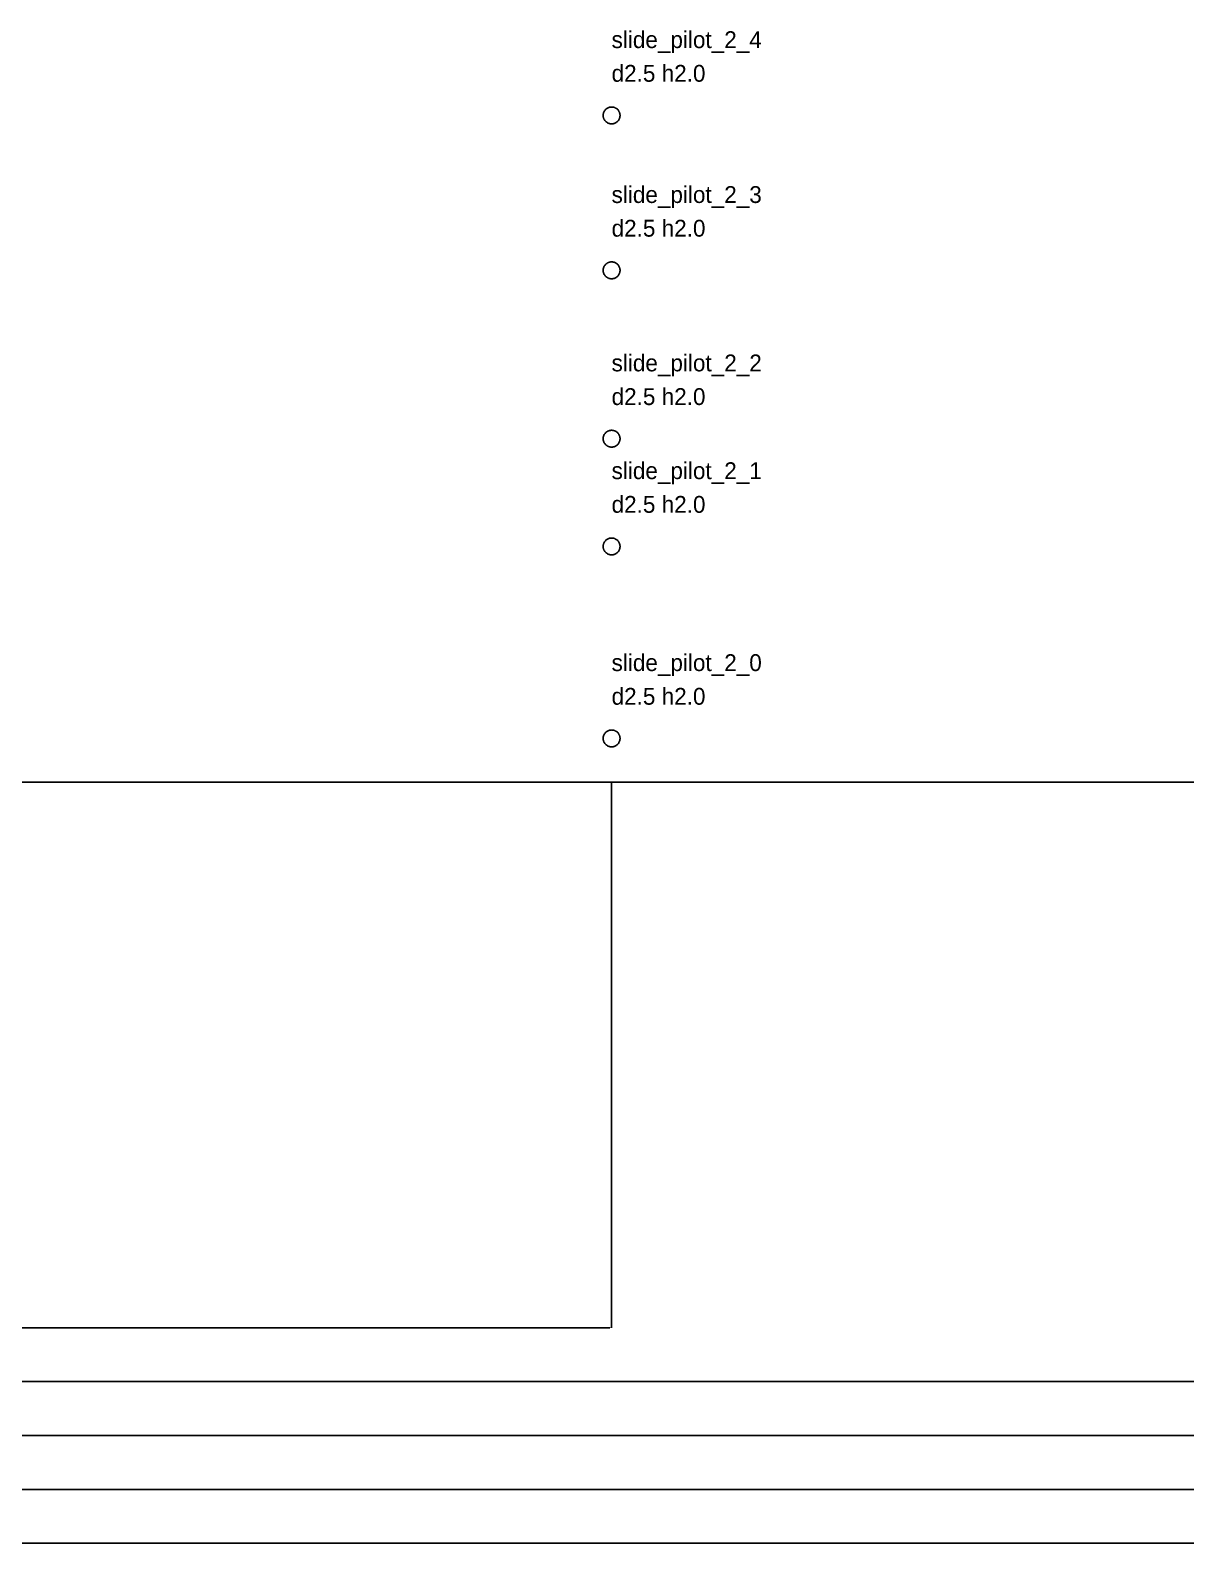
# Model space of a CAD drawing. Header units: millimetres. Extents: x -90 to 2551, y -195 to 364.
# Drawn here: x 1693.2 to 1864.7, y -113.7 to 111.6 of the extents above; entities that cross this region are included whole.
import ezdxf

# ---------------------------------------------------------------- set-up
doc = ezdxf.new("R2010")
doc.units = ezdxf.units.MM
for name, color, linetype in [('ANNOTATION', 7, 'Continuous'), ('CUT', 1, 'Continuous'), ('DIMENSION', 8, 'Continuous')]:
    doc.layers.add(name, color=color, linetype=linetype)
doc.dimstyles.get("Standard").update_dxf_attribs({"dimtxt": 2.5, "dimasz": 2.5, "dimexe": 1.25, "dimexo": 0.625, "dimtad": 1, "dimtxsty": 'Standard', "dimcen": 2.5, "dimazin": 3, "dimtfac": 1, "dimtmove": 0, "dimatfit": 3})

# ---------------------------------------------------------------- blocks, each defined once
blk = doc.blocks.new('_CLOSEDFILLED')
at = {"color": 0, "linetype": 'ByBlock'}
blk.add_solid([(-1, 0.16), (0, 0), (-1, -0.16)], dxfattribs=at)
blk = doc.blocks.new('*D8')
for p, q in [((0, 0), (0, -81)), ((1779.5, 0), (1779.5, -81)), ((0.25, -81), (886.75, -81)), ((892.75, -81), (1779.25, -81))]:
    blk.add_line(p, q)
at = {"layer": 'Defpoints'}
for p in [(0, 0), (1779.5, 0), (0, -81)]:
    blk.add_point(p, dxfattribs=at)
at = {"layer": 'DIMENSION', "xscale": 0.25, "yscale": 0.25, "rotation": 180}
blk.add_blockref('_CLOSEDFILLED', (0, -81), dxfattribs=at)
at = {"layer": 'DIMENSION', "xscale": 0.25, "yscale": 0.25}
blk.add_blockref('_CLOSEDFILLED', (1779.5, -81), dxfattribs=at)
at = {"layer": 'DIMENSION', "insert": (889.75, -81), "char_height": 1, "attachment_point": 5}
blk.add_mtext('1779,5', dxfattribs=at)
blk = doc.blocks.new('*D9')
for p, q in [((0, 0), (0, -89)), ((1989.5, 0), (1989.5, -89)), ((0.25, -89), (991.75, -89)), ((997.75, -89), (1989.25, -89))]:
    blk.add_line(p, q)
at = {"layer": 'Defpoints'}
for p in [(0, 0), (1989.5, 0), (0, -89)]:
    blk.add_point(p, dxfattribs=at)
at = {"layer": 'DIMENSION', "xscale": 0.25, "yscale": 0.25, "rotation": 180}
blk.add_blockref('_CLOSEDFILLED', (0, -89), dxfattribs=at)
at = {"layer": 'DIMENSION', "xscale": 0.25, "yscale": 0.25}
blk.add_blockref('_CLOSEDFILLED', (1989.5, -89), dxfattribs=at)
at = {"layer": 'DIMENSION', "insert": (994.75, -89), "char_height": 1, "attachment_point": 5}
blk.add_mtext('1989,5', dxfattribs=at)
blk = doc.blocks.new('*D10')
for p, q in [((0, 0), (0, -97)), ((2199.5, 0), (2199.5, -97)), ((0.25, -97), (1096.75, -97)), ((1102.75, -97), (2199.25, -97))]:
    blk.add_line(p, q)
at = {"layer": 'Defpoints'}
for p in [(0, 0), (2199.5, 0), (0, -97)]:
    blk.add_point(p, dxfattribs=at)
at = {"layer": 'DIMENSION', "xscale": 0.25, "yscale": 0.25, "rotation": 180}
blk.add_blockref('_CLOSEDFILLED', (0, -97), dxfattribs=at)
at = {"layer": 'DIMENSION', "xscale": 0.25, "yscale": 0.25}
blk.add_blockref('_CLOSEDFILLED', (2199.5, -97), dxfattribs=at)
at = {"layer": 'DIMENSION', "insert": (1099.75, -97), "char_height": 1, "attachment_point": 5}
blk.add_mtext('2199,5', dxfattribs=at)
blk = doc.blocks.new('*D11')
for p, q in [((0, 0), (0, -105)), ((2291, 0), (2291, -105)), ((0.25, -105), (1143.5, -105)), ((1147.5, -105), (2290.75, -105))]:
    blk.add_line(p, q)
at = {"layer": 'Defpoints'}
for p in [(0, 0), (2291, 0), (0, -105)]:
    blk.add_point(p, dxfattribs=at)
at = {"layer": 'DIMENSION', "xscale": 0.25, "yscale": 0.25, "rotation": 180}
blk.add_blockref('_CLOSEDFILLED', (0, -105), dxfattribs=at)
at = {"layer": 'DIMENSION', "xscale": 0.25, "yscale": 0.25}
blk.add_blockref('_CLOSEDFILLED', (2291, -105), dxfattribs=at)
at = {"layer": 'DIMENSION', "insert": (1145.5, -105), "char_height": 1, "attachment_point": 5}
blk.add_mtext('2291', dxfattribs=at)
blk = doc.blocks.new('*D12')
for p, q in [((0, 0), (0, -113)), ((2300, 0), (2300, -113)), ((0.25, -113), (1148, -113)), ((1152, -113), (2299.75, -113))]:
    blk.add_line(p, q)
at = {"layer": 'Defpoints'}
for p in [(0, 0), (2300, 0), (0, -113)]:
    blk.add_point(p, dxfattribs=at)
at = {"layer": 'DIMENSION', "xscale": 0.25, "yscale": 0.25, "rotation": 180}
blk.add_blockref('_CLOSEDFILLED', (0, -113), dxfattribs=at)
at = {"layer": 'DIMENSION', "xscale": 0.25, "yscale": 0.25}
blk.add_blockref('_CLOSEDFILLED', (2300, -113), dxfattribs=at)
at = {"layer": 'DIMENSION', "insert": (1150, -113), "char_height": 1, "attachment_point": 5}
blk.add_mtext('2300', dxfattribs=at)

msp = doc.modelspace()

# ---------------------------------------------------------------- linework, layer by layer
at = {"layer": 'CUT'}
for p, q in [((1778.25, 99.0785), (1778.26, 99.1567)), ((1778.26, 99.1567), (1778.27, 99.2342)), ((1778.27, 99.2342), (1778.29, 99.3109)), ((1778.29, 99.3109), (1778.31, 99.3863)), ((1778.31, 99.3863), (1778.34, 99.4602)), ((1778.34, 99.4602), (1778.37, 99.5322)), ((1778.37, 99.5322), (1778.4, 99.6022)), ((1778.4, 99.6022), (1778.44, 99.6698)), ((1778.44, 99.6698), (1778.49, 99.7347)), ((1778.49, 99.7347), (1778.54, 99.7968)), ((1778.54, 99.7968), (1778.59, 99.8557)), ((1778.59, 99.8557), (1778.64, 99.9112)), ((1778.64, 99.9112), (1778.7, 99.9631)), ((1778.7, 99.9631), (1778.77, 100.011)), ((1778.77, 100.011), (1778.83, 100.055)), ((1778.83, 100.055), (1778.9, 100.095)), ((1778.9, 100.095), (1778.97, 100.131)), ((1778.97, 100.131), (1779.04, 100.162)), ((1779.04, 100.162), (1779.11, 100.189)), ((1779.11, 100.189), (1779.19, 100.211)), ((1779.19, 100.211), (1779.27, 100.228)), ((1779.27, 100.228), (1779.34, 100.24)), ((1779.34, 100.24), (1779.42, 100.248)), ((1779.42, 100.248), (1779.5, 100.25)), ((1779.5, 100.25), (1779.58, 100.248)), ((1779.58, 100.248), (1779.66, 100.24)), ((1779.66, 100.24), (1779.73, 100.228)), ((1779.73, 100.228), (1779.81, 100.211)), ((1779.81, 100.211), (1779.89, 100.189)), ((1779.89, 100.189), (1779.96, 100.162)), ((1779.96, 100.162), (1780.03, 100.131)), ((1780.03, 100.131), (1780.1, 100.095)), ((1780.1, 100.095), (1780.17, 100.055)), ((1780.17, 100.055), (1780.23, 100.011)), ((1780.23, 100.011), (1780.3, 99.9631)), ((1780.3, 99.9631), (1780.36, 99.9112)), ((1780.36, 99.9112), (1780.41, 99.8557)), ((1780.41, 99.8557), (1780.46, 99.7968)), ((1780.46, 99.7968), (1780.51, 99.7347)), ((1780.51, 99.7347), (1780.56, 99.6698)), ((1780.56, 99.6698), (1780.6, 99.6022)), ((1780.6, 99.6022), (1780.63, 99.5322)), ((1780.63, 99.5322), (1780.66, 99.4602)), ((1780.66, 99.4602), (1780.69, 99.3863)), ((1780.69, 99.3863), (1780.71, 99.3109)), ((1780.71, 99.3109), (1780.73, 99.2342)), ((1780.73, 99.2342), (1780.74, 99.1567)), ((1780.74, 99.1567), (1780.75, 99.0785)), ((1778.25, 99), (1778.25, 99.0785)), ((1778.25, 98.9215), (1778.25, 99)), ((1778.26, 98.8433), (1778.25, 98.9215)), ((1778.27, 98.7658), (1778.26, 98.8433)), ((1778.29, 98.6891), (1778.27, 98.7658)), ((1778.31, 98.6137), (1778.29, 98.6891)), ((1778.34, 98.5398), (1778.31, 98.6137)), ((1778.37, 98.4678), (1778.34, 98.5398)), ((1778.4, 98.3978), (1778.37, 98.4678)), ((1778.44, 98.3302), (1778.4, 98.3978)), ((1778.49, 98.2653), (1778.44, 98.3302)), ((1778.54, 98.2032), (1778.49, 98.2653)), ((1778.59, 98.1443), (1778.54, 98.2032)), ((1778.64, 98.0888), (1778.59, 98.1443)), ((1778.7, 98.0369), (1778.64, 98.0888)), ((1778.77, 97.9887), (1778.7, 98.0369)), ((1778.83, 97.9446), (1778.77, 97.9887)), ((1778.9, 97.9046), (1778.83, 97.9446)), ((1778.97, 97.869), (1778.9, 97.9046)), ((1779.04, 97.8378), (1778.97, 97.869)), ((1779.11, 97.8112), (1779.04, 97.8378)), ((1779.19, 97.7893), (1779.11, 97.8112)), ((1779.27, 97.7721), (1779.19, 97.7893)), ((1779.34, 97.7599), (1779.27, 97.7721)), ((1779.42, 97.7525), (1779.34, 97.7599)), ((1779.5, 97.75), (1779.42, 97.7525)), ((1779.58, 97.7525), (1779.5, 97.75)), ((1779.66, 97.7599), (1779.58, 97.7525)), ((1779.73, 97.7721), (1779.66, 97.7599)), ((1779.81, 97.7893), (1779.73, 97.7721)), ((1779.89, 97.8112), (1779.81, 97.7893)), ((1779.96, 97.8378), (1779.89, 97.8112)), ((1780.03, 97.869), (1779.96, 97.8378)), ((1780.1, 97.9046), (1780.03, 97.869)), ((1780.17, 97.9446), (1780.1, 97.9046)), ((1780.23, 97.9887), (1780.17, 97.9446)), ((1780.3, 98.0369), (1780.23, 97.9887)), ((1780.36, 98.0888), (1780.3, 98.0369)), ((1780.41, 98.1443), (1780.36, 98.0888)), ((1780.46, 98.2032), (1780.41, 98.1443)), ((1780.51, 98.2653), (1780.46, 98.2032)), ((1780.56, 98.3302), (1780.51, 98.2653)), ((1780.6, 98.3978), (1780.56, 98.3302)), ((1780.63, 98.4678), (1780.6, 98.3978)), ((1780.66, 98.5398), (1780.63, 98.4678)), ((1780.69, 98.6137), (1780.66, 98.5398)), ((1780.71, 98.6891), (1780.69, 98.6137)), ((1780.73, 98.7658), (1780.71, 98.6891)), ((1780.74, 98.8433), (1780.73, 98.7658)), ((1780.75, 98.9215), (1780.74, 98.8433)), ((1780.75, 99.0785), (1780.75, 99)), ((1780.75, 99), (1780.75, 98.9215)), ((1778.37, 76.5322), (1778.4, 76.6022)), ((1778.4, 76.6022), (1778.44, 76.6698)), ((1778.44, 76.6698), (1778.49, 76.7347)), ((1778.49, 76.7347), (1778.54, 76.7968)), ((1778.54, 76.7968), (1778.59, 76.8557)), ((1778.59, 76.8557), (1778.64, 76.9112)), ((1778.64, 76.9112), (1778.7, 76.9631)), ((1778.7, 76.9631), (1778.77, 77.0113)), ((1778.77, 77.0113), (1778.83, 77.0554)), ((1778.83, 77.0554), (1778.9, 77.0954)), ((1778.9, 77.0954), (1778.97, 77.131)), ((1778.97, 77.131), (1779.04, 77.1622)), ((1779.04, 77.1622), (1779.11, 77.1888)), ((1779.11, 77.1888), (1779.19, 77.2107)), ((1779.19, 77.2107), (1779.27, 77.2279)), ((1779.27, 77.2279), (1779.34, 77.2401)), ((1779.34, 77.2401), (1779.42, 77.2475)), ((1779.42, 77.2475), (1779.5, 77.25)), ((1779.5, 77.25), (1779.58, 77.2475)), ((1779.58, 77.2475), (1779.66, 77.2401)), ((1779.66, 77.2401), (1779.73, 77.2279)), ((1779.73, 77.2279), (1779.81, 77.2107)), ((1779.81, 77.2107), (1779.89, 77.1888)), ((1779.89, 77.1888), (1779.96, 77.1622)), ((1779.96, 77.1622), (1780.03, 77.131)), ((1780.03, 77.131), (1780.1, 77.0954)), ((1780.1, 77.0954), (1780.17, 77.0554)), ((1780.17, 77.0554), (1780.23, 77.0113)), ((1780.23, 77.0113), (1780.3, 76.9631)), ((1780.3, 76.9631), (1780.36, 76.9112)), ((1780.36, 76.9112), (1780.41, 76.8557)), ((1780.41, 76.8557), (1780.46, 76.7968)), ((1780.46, 76.7968), (1780.51, 76.7347)), ((1780.51, 76.7347), (1780.56, 76.6698)), ((1780.56, 76.6698), (1780.6, 76.6022)), ((1780.6, 76.6022), (1780.63, 76.5322)), ((1778.25, 76.0785), (1778.26, 76.1567)), ((1778.25, 76), (1778.25, 76.0785)), ((1778.25, 75.9215), (1778.25, 76)), ((1778.26, 75.8433), (1778.25, 75.9215)), ((1778.26, 76.1567), (1778.27, 76.2342)), ((1778.27, 75.7658), (1778.26, 75.8433)), ((1778.27, 76.2342), (1778.29, 76.3109)), ((1778.29, 75.6891), (1778.27, 75.7658)), ((1778.29, 76.3109), (1778.31, 76.3863)), ((1778.31, 75.6137), (1778.29, 75.6891)), ((1778.31, 76.3863), (1778.34, 76.4602)), ((1778.34, 75.5398), (1778.31, 75.6137)), ((1778.34, 76.4602), (1778.37, 76.5322)), ((1778.37, 75.4678), (1778.34, 75.5398)), ((1778.4, 75.3978), (1778.37, 75.4678)), ((1778.44, 75.3302), (1778.4, 75.3978)), ((1778.49, 75.2653), (1778.44, 75.3302)), ((1778.54, 75.2032), (1778.49, 75.2653)), ((1778.59, 75.1443), (1778.54, 75.2032)), ((1778.64, 75.0888), (1778.59, 75.1443)), ((1778.7, 75.0369), (1778.64, 75.0888)), ((1778.77, 74.9887), (1778.7, 75.0369)), ((1778.83, 74.9446), (1778.77, 74.9887)), ((1778.9, 74.9046), (1778.83, 74.9446)), ((1778.97, 74.869), (1778.9, 74.9046)), ((1779.04, 74.8378), (1778.97, 74.869)), ((1779.11, 74.8112), (1779.04, 74.8378)), ((1779.19, 74.7893), (1779.11, 74.8112)), ((1779.27, 74.7721), (1779.19, 74.7893)), ((1779.34, 74.7599), (1779.27, 74.7721)), ((1779.42, 74.7525), (1779.34, 74.7599)), ((1779.5, 74.75), (1779.42, 74.7525)), ((1779.58, 74.7525), (1779.5, 74.75)), ((1779.66, 74.7599), (1779.58, 74.7525)), ((1779.73, 74.7721), (1779.66, 74.7599)), ((1779.81, 74.7893), (1779.73, 74.7721)), ((1779.89, 74.8112), (1779.81, 74.7893)), ((1779.96, 74.8378), (1779.89, 74.8112)), ((1780.03, 74.869), (1779.96, 74.8378)), ((1780.1, 74.9046), (1780.03, 74.869)), ((1780.17, 74.9446), (1780.1, 74.9046)), ((1780.23, 74.9887), (1780.17, 74.9446)), ((1780.3, 75.0369), (1780.23, 74.9887)), ((1780.36, 75.0888), (1780.3, 75.0369)), ((1780.41, 75.1443), (1780.36, 75.0888)), ((1780.46, 75.2032), (1780.41, 75.1443)), ((1780.51, 75.2653), (1780.46, 75.2032)), ((1780.56, 75.3302), (1780.51, 75.2653)), ((1780.6, 75.3978), (1780.56, 75.3302)), ((1780.63, 75.4678), (1780.6, 75.3978)), ((1780.63, 76.5322), (1780.66, 76.4602)), ((1780.66, 75.5398), (1780.63, 75.4678)), ((1780.66, 76.4602), (1780.69, 76.3863)), ((1780.69, 75.6137), (1780.66, 75.5398)), ((1780.69, 76.3863), (1780.71, 76.3109)), ((1780.71, 75.6891), (1780.69, 75.6137)), ((1780.71, 76.3109), (1780.73, 76.2342)), ((1780.73, 75.7658), (1780.71, 75.6891)), ((1780.73, 76.2342), (1780.74, 76.1567)), ((1780.74, 75.8433), (1780.73, 75.7658)), ((1780.74, 76.1567), (1780.75, 76.0785)), ((1780.75, 75.9215), (1780.74, 75.8433)), ((1780.75, 76.0785), (1780.75, 76)), ((1780.75, 76), (1780.75, 75.9215)), ((1778.54, 51.7968), (1778.59, 51.8557)), ((1778.59, 51.8557), (1778.64, 51.9112)), ((1778.64, 51.9112), (1778.7, 51.9631)), ((1778.7, 51.9631), (1778.77, 52.0113)), ((1778.77, 52.0113), (1778.83, 52.0554)), ((1778.83, 52.0554), (1778.9, 52.0954)), ((1778.9, 52.0954), (1778.97, 52.131)), ((1778.97, 52.131), (1779.04, 52.1622)), ((1779.04, 52.1622), (1779.11, 52.1888)), ((1779.11, 52.1888), (1779.19, 52.2107)), ((1779.19, 52.2107), (1779.27, 52.2279)), ((1779.27, 52.2279), (1779.34, 52.2401)), ((1779.34, 52.2401), (1779.42, 52.2475)), ((1779.42, 52.2475), (1779.5, 52.25)), ((1779.5, 52.25), (1779.58, 52.2475)), ((1779.58, 52.2475), (1779.66, 52.2401)), ((1779.66, 52.2401), (1779.73, 52.2279)), ((1779.73, 52.2279), (1779.81, 52.2107)), ((1779.81, 52.2107), (1779.89, 52.1888)), ((1779.89, 52.1888), (1779.96, 52.1622)), ((1779.96, 52.1622), (1780.03, 52.131)), ((1780.03, 52.131), (1780.1, 52.0954)), ((1780.1, 52.0954), (1780.17, 52.0554)), ((1780.17, 52.0554), (1780.23, 52.0113)), ((1780.23, 52.0113), (1780.3, 51.9631)), ((1780.3, 51.9631), (1780.36, 51.9112)), ((1780.36, 51.9112), (1780.41, 51.8557)), ((1780.41, 51.8557), (1780.46, 51.7968)), ((1778.25, 51.0785), (1778.26, 51.1567)), ((1778.25, 51), (1778.25, 51.0785)), ((1778.25, 50.9215), (1778.25, 51)), ((1778.26, 50.8433), (1778.25, 50.9215)), ((1778.26, 51.1567), (1778.27, 51.2342)), ((1778.27, 50.7658), (1778.26, 50.8433)), ((1778.27, 51.2342), (1778.29, 51.3109)), ((1778.29, 50.6891), (1778.27, 50.7658)), ((1778.29, 51.3109), (1778.31, 51.3863)), ((1778.31, 50.6137), (1778.29, 50.6891)), ((1778.31, 51.3863), (1778.34, 51.4602)), ((1778.34, 50.5398), (1778.31, 50.6137)), ((1778.34, 51.4602), (1778.37, 51.5322)), ((1778.37, 50.4678), (1778.34, 50.5398)), ((1778.37, 51.5322), (1778.4, 51.6022)), ((1778.4, 50.3978), (1778.37, 50.4678)), ((1778.4, 51.6022), (1778.44, 51.6698)), ((1778.44, 50.3302), (1778.4, 50.3978)), ((1778.44, 51.6698), (1778.49, 51.7347)), ((1778.49, 50.2653), (1778.44, 50.3302)), ((1778.49, 51.7347), (1778.54, 51.7968)), ((1778.54, 50.2032), (1778.49, 50.2653)), ((1778.59, 50.1443), (1778.54, 50.2032)), ((1778.64, 50.0888), (1778.59, 50.1443)), ((1778.7, 50.0369), (1778.64, 50.0888)), ((1778.77, 49.9887), (1778.7, 50.0369)), ((1778.83, 49.9446), (1778.77, 49.9887)), ((1778.9, 49.9046), (1778.83, 49.9446)), ((1778.97, 49.869), (1778.9, 49.9046)), ((1779.04, 49.8378), (1778.97, 49.869)), ((1779.11, 49.8112), (1779.04, 49.8378)), ((1779.19, 49.7893), (1779.11, 49.8112)), ((1779.27, 49.7721), (1779.19, 49.7893)), ((1779.34, 49.7599), (1779.27, 49.7721)), ((1779.42, 49.7525), (1779.34, 49.7599)), ((1779.5, 49.75), (1779.42, 49.7525)), ((1779.58, 49.7525), (1779.5, 49.75)), ((1779.66, 49.7599), (1779.58, 49.7525)), ((1779.73, 49.7721), (1779.66, 49.7599)), ((1779.81, 49.7893), (1779.73, 49.7721)), ((1779.89, 49.8112), (1779.81, 49.7893)), ((1779.96, 49.8378), (1779.89, 49.8112)), ((1780.03, 49.869), (1779.96, 49.8378)), ((1780.1, 49.9046), (1780.03, 49.869)), ((1780.17, 49.9446), (1780.1, 49.9046)), ((1780.23, 49.9887), (1780.17, 49.9446)), ((1780.3, 50.0369), (1780.23, 49.9887)), ((1780.36, 50.0888), (1780.3, 50.0369)), ((1780.41, 50.1443), (1780.36, 50.0888)), ((1780.46, 50.2032), (1780.41, 50.1443)), ((1780.46, 51.7968), (1780.51, 51.7347)), ((1780.51, 50.2653), (1780.46, 50.2032)), ((1780.51, 51.7347), (1780.56, 51.6698)), ((1780.56, 50.3302), (1780.51, 50.2653)), ((1780.56, 51.6698), (1780.6, 51.6022)), ((1780.6, 50.3978), (1780.56, 50.3302)), ((1780.6, 51.6022), (1780.63, 51.5322)), ((1780.63, 50.4678), (1780.6, 50.3978)), ((1780.63, 51.5322), (1780.66, 51.4602)), ((1780.66, 50.5398), (1780.63, 50.4678)), ((1780.66, 51.4602), (1780.69, 51.3863)), ((1780.69, 50.6137), (1780.66, 50.5398)), ((1780.69, 51.3863), (1780.71, 51.3109)), ((1780.71, 50.6891), (1780.69, 50.6137)), ((1780.71, 51.3109), (1780.73, 51.2342)), ((1780.73, 50.7658), (1780.71, 50.6891)), ((1780.73, 51.2342), (1780.74, 51.1567)), ((1780.74, 50.8433), (1780.73, 50.7658)), ((1780.74, 51.1567), (1780.75, 51.0785)), ((1780.75, 50.9215), (1780.74, 50.8433)), ((1780.75, 51.0785), (1780.75, 51)), ((1780.75, 51), (1780.75, 50.9215)), ((1778.77, 36.0113), (1778.83, 36.0554)), ((1778.83, 36.0554), (1778.9, 36.0954)), ((1778.9, 36.0954), (1778.97, 36.131)), ((1778.97, 36.131), (1779.04, 36.1622)), ((1779.04, 36.1622), (1779.11, 36.1888)), ((1779.11, 36.1888), (1779.19, 36.2107)), ((1779.19, 36.2107), (1779.27, 36.2279)), ((1779.27, 36.2279), (1779.34, 36.2401)), ((1779.34, 36.2401), (1779.42, 36.2475)), ((1779.42, 36.2475), (1779.5, 36.25)), ((1779.5, 36.25), (1779.58, 36.2475)), ((1779.58, 36.2475), (1779.66, 36.2401)), ((1779.66, 36.2401), (1779.73, 36.2279)), ((1779.73, 36.2279), (1779.81, 36.2107)), ((1779.81, 36.2107), (1779.89, 36.1888)), ((1779.89, 36.1888), (1779.96, 36.1622)), ((1779.96, 36.1622), (1780.03, 36.131)), ((1780.03, 36.131), (1780.1, 36.0954)), ((1780.1, 36.0954), (1780.17, 36.0554)), ((1780.17, 36.0554), (1780.23, 36.0113)), ((1778.25, 35.0785), (1778.26, 35.1567)), ((1778.25, 35), (1778.25, 35.0785)), ((1778.25, 34.9215), (1778.25, 35)), ((1778.26, 34.8433), (1778.25, 34.9215)), ((1778.26, 35.1567), (1778.27, 35.2342)), ((1778.27, 34.7658), (1778.26, 34.8433)), ((1778.27, 35.2342), (1778.29, 35.3109)), ((1778.29, 34.6891), (1778.27, 34.7658)), ((1778.29, 35.3109), (1778.31, 35.3863)), ((1778.31, 34.6137), (1778.29, 34.6891)), ((1778.31, 35.3863), (1778.34, 35.4602)), ((1778.34, 34.5398), (1778.31, 34.6137)), ((1778.34, 35.4602), (1778.37, 35.5322)), ((1778.37, 34.4678), (1778.34, 34.5398)), ((1778.37, 35.5322), (1778.4, 35.6022)), ((1778.4, 34.3978), (1778.37, 34.4678)), ((1778.4, 35.6022), (1778.44, 35.6698)), ((1778.44, 34.3302), (1778.4, 34.3978)), ((1778.44, 35.6698), (1778.49, 35.7347)), ((1778.49, 34.2653), (1778.44, 34.3302)), ((1778.49, 35.7347), (1778.54, 35.7968)), ((1778.54, 34.2032), (1778.49, 34.2653)), ((1778.54, 35.7968), (1778.59, 35.8557)), ((1778.59, 34.1443), (1778.54, 34.2032)), ((1778.59, 35.8557), (1778.64, 35.9112)), ((1778.64, 34.0888), (1778.59, 34.1443)), ((1778.64, 35.9112), (1778.7, 35.9631)), ((1778.7, 34.0369), (1778.64, 34.0888)), ((1778.7, 35.9631), (1778.77, 36.0113)), ((1778.77, 33.9887), (1778.7, 34.0369)), ((1778.83, 33.9446), (1778.77, 33.9887)), ((1778.9, 33.9046), (1778.83, 33.9446)), ((1778.97, 33.869), (1778.9, 33.9046)), ((1779.04, 33.8378), (1778.97, 33.869)), ((1779.11, 33.8112), (1779.04, 33.8378)), ((1779.19, 33.7893), (1779.11, 33.8112)), ((1779.89, 33.8112), (1779.81, 33.7893)), ((1779.96, 33.8378), (1779.89, 33.8112)), ((1780.03, 33.869), (1779.96, 33.8378)), ((1780.1, 33.9046), (1780.03, 33.869)), ((1780.17, 33.9446), (1780.1, 33.9046)), ((1780.23, 33.9887), (1780.17, 33.9446)), ((1780.23, 36.0113), (1780.3, 35.9631)), ((1780.3, 34.0369), (1780.23, 33.9887)), ((1780.3, 35.9631), (1780.36, 35.9112)), ((1780.36, 34.0888), (1780.3, 34.0369)), ((1780.36, 35.9112), (1780.41, 35.8557)), ((1780.41, 34.1443), (1780.36, 34.0888)), ((1780.41, 35.8557), (1780.46, 35.7968)), ((1780.46, 34.2032), (1780.41, 34.1443)), ((1780.46, 35.7968), (1780.51, 35.7347)), ((1780.51, 34.2653), (1780.46, 34.2032)), ((1780.51, 35.7347), (1780.56, 35.6698)), ((1780.56, 34.3302), (1780.51, 34.2653)), ((1780.56, 35.6698), (1780.6, 35.6022)), ((1780.6, 34.3978), (1780.56, 34.3302)), ((1780.6, 35.6022), (1780.63, 35.5322)), ((1780.63, 34.4678), (1780.6, 34.3978)), ((1780.63, 35.5322), (1780.66, 35.4602)), ((1780.66, 34.5398), (1780.63, 34.4678)), ((1780.66, 35.4602), (1780.69, 35.3863)), ((1780.69, 34.6137), (1780.66, 34.5398)), ((1780.69, 35.3863), (1780.71, 35.3109)), ((1780.71, 34.6891), (1780.69, 34.6137)), ((1780.71, 35.3109), (1780.73, 35.2342)), ((1780.73, 34.7658), (1780.71, 34.6891)), ((1780.73, 35.2342), (1780.74, 35.1567)), ((1780.74, 34.8433), (1780.73, 34.7658)), ((1780.74, 35.1567), (1780.75, 35.0785)), ((1780.75, 34.9215), (1780.74, 34.8433)), ((1780.75, 35.0785), (1780.75, 35)), ((1780.75, 35), (1780.75, 34.9215)), ((1779.27, 33.7721), (1779.19, 33.7893)), ((1779.34, 33.7599), (1779.27, 33.7721)), ((1779.42, 33.7525), (1779.34, 33.7599)), ((1779.5, 33.75), (1779.42, 33.7525)), ((1779.58, 33.7525), (1779.5, 33.75)), ((1779.66, 33.7599), (1779.58, 33.7525)), ((1779.73, 33.7721), (1779.66, 33.7599)), ((1779.81, 33.7893), (1779.73, 33.7721)), ((1778.27, 6.73423), (1778.29, 6.81086)), ((1778.29, 6.81086), (1778.31, 6.88627)), ((1778.31, 6.88627), (1778.34, 6.96016)), ((1778.34, 6.96016), (1778.37, 7.03222)), ((1778.37, 7.03222), (1778.4, 7.10219)), ((1778.4, 7.10219), (1778.44, 7.16978)), ((1778.44, 7.16978), (1778.49, 7.23473)), ((1778.49, 7.23473), (1778.54, 7.29678)), ((1778.54, 7.29678), (1778.59, 7.35568)), ((1778.59, 7.35568), (1778.64, 7.41121)), ((1778.64, 7.41121), (1778.7, 7.46314)), ((1778.7, 7.46314), (1778.77, 7.51127)), ((1778.77, 7.51127), (1778.83, 7.55541)), ((1778.83, 7.55541), (1778.9, 7.59538)), ((1778.9, 7.59538), (1778.97, 7.63103)), ((1778.97, 7.63103), (1779.04, 7.66222)), ((1779.04, 7.66222), (1779.11, 7.68882)), ((1779.11, 7.68882), (1779.19, 7.71073)), ((1779.19, 7.71073), (1779.27, 7.72786)), ((1779.27, 7.72786), (1779.34, 7.74014)), ((1779.34, 7.74014), (1779.42, 7.74753)), ((1779.42, 7.74753), (1779.5, 7.75)), ((1779.5, 7.75), (1779.58, 7.74753)), ((1779.58, 7.74753), (1779.66, 7.74014)), ((1779.66, 7.74014), (1779.73, 7.72786)), ((1779.73, 7.72786), (1779.81, 7.71073)), ((1779.81, 7.71073), (1779.89, 7.68882)), ((1779.89, 7.68882), (1779.96, 7.66222)), ((1779.96, 7.66222), (1780.03, 7.63103)), ((1780.03, 7.63103), (1780.1, 7.59538)), ((1780.1, 7.59538), (1780.17, 7.55541)), ((1780.17, 7.55541), (1780.23, 7.51127)), ((1780.23, 7.51127), (1780.3, 7.46314)), ((1780.3, 7.46314), (1780.36, 7.41121)), ((1780.36, 7.41121), (1780.41, 7.35568)), ((1780.41, 7.35568), (1780.46, 7.29678)), ((1780.46, 7.29678), (1780.51, 7.23473)), ((1780.51, 7.23473), (1780.56, 7.16978)), ((1780.56, 7.16978), (1780.6, 7.10219)), ((1780.6, 7.10219), (1780.63, 7.03222)), ((1780.63, 7.03222), (1780.66, 6.96016)), ((1780.66, 6.96016), (1780.69, 6.88627)), ((1780.69, 6.88627), (1780.71, 6.81086)), ((1780.71, 6.81086), (1780.73, 6.73423)), ((1778.25, 6.57849), (1778.26, 6.65667)), ((1778.25, 6.5), (1778.25, 6.57849)), ((1778.25, 6.42151), (1778.25, 6.5)), ((1778.26, 6.34333), (1778.25, 6.42151)), ((1778.26, 6.65667), (1778.27, 6.73423)), ((1778.27, 6.26577), (1778.26, 6.34333)), ((1778.29, 6.18914), (1778.27, 6.26577)), ((1778.31, 6.11373), (1778.29, 6.18914)), ((1778.34, 6.03984), (1778.31, 6.11373)), ((1778.37, 5.96778), (1778.34, 6.03984)), ((1778.4, 5.89781), (1778.37, 5.96778)), ((1778.44, 5.83022), (1778.4, 5.89781)), ((1778.49, 5.76527), (1778.44, 5.83022)), ((1778.54, 5.70322), (1778.49, 5.76527)), ((1778.59, 5.64432), (1778.54, 5.70322)), ((1778.64, 5.58879), (1778.59, 5.64432)), ((1778.7, 5.53686), (1778.64, 5.58879)), ((1778.77, 5.48873), (1778.7, 5.53686)), ((1778.83, 5.44459), (1778.77, 5.48873)), ((1778.9, 5.40462), (1778.83, 5.44459)), ((1778.97, 5.36897), (1778.9, 5.40462)), ((1779.04, 5.33778), (1778.97, 5.36897)), ((1779.11, 5.31118), (1779.04, 5.33778)), ((1779.19, 5.28927), (1779.11, 5.31118)), ((1779.27, 5.27214), (1779.19, 5.28927)), ((1779.34, 5.25986), (1779.27, 5.27214)), ((1779.42, 5.25247), (1779.34, 5.25986)), ((1779.5, 5.25), (1779.42, 5.25247)), ((1779.58, 5.25247), (1779.5, 5.25)), ((1779.66, 5.25986), (1779.58, 5.25247)), ((1779.73, 5.27214), (1779.66, 5.25986)), ((1779.81, 5.28927), (1779.73, 5.27214)), ((1779.89, 5.31118), (1779.81, 5.28927)), ((1779.96, 5.33778), (1779.89, 5.31118)), ((1780.03, 5.36897), (1779.96, 5.33778)), ((1780.1, 5.40462), (1780.03, 5.36897)), ((1780.17, 5.44459), (1780.1, 5.40462)), ((1780.23, 5.48873), (1780.17, 5.44459)), ((1780.3, 5.53686), (1780.23, 5.48873)), ((1780.36, 5.58879), (1780.3, 5.53686)), ((1780.41, 5.64432), (1780.36, 5.58879)), ((1780.46, 5.70322), (1780.41, 5.64432)), ((1780.51, 5.76527), (1780.46, 5.70322)), ((1780.56, 5.83022), (1780.51, 5.76527)), ((1780.6, 5.89781), (1780.56, 5.83022)), ((1780.63, 5.96778), (1780.6, 5.89781)), ((1780.66, 6.03984), (1780.63, 5.96778)), ((1780.69, 6.11373), (1780.66, 6.03984)), ((1780.71, 6.18914), (1780.69, 6.11373)), ((1780.73, 6.26577), (1780.71, 6.18914)), ((1780.73, 6.73423), (1780.74, 6.65667)), ((1780.74, 6.34333), (1780.73, 6.26577)), ((1780.74, 6.65667), (1780.75, 6.57849)), ((1780.75, 6.42151), (1780.74, 6.34333)), ((1780.75, 6.57849), (1780.75, 6.5)), ((1780.75, 6.5), (1780.75, 6.42151)), ((0, 0), (2300, 0))]:
    msp.add_line(p, q, dxfattribs=at)

# ---------------------------------------------------------------- texts
at = {"layer": 'ANNOTATION'}
for s, p in [('slide_pilot_2_4', (1779.5, 109)), ('d2.5 h2.0', (1779.5, 104)), ('slide_pilot_2_3', (1779.5, 86)), ('d2.5 h2.0', (1779.5, 81)), ('slide_pilot_2_2', (1779.5, 61)), ('d2.5 h2.0', (1779.5, 56)), ('slide_pilot_2_1', (1779.5, 45)), ('d2.5 h2.0', (1779.5, 40)), ('slide_pilot_2_0', (1779.5, 16.5)), ('d2.5 h2.0', (1779.5, 11.5))]:
    msp.add_text(s, height=2.5, dxfattribs=at).set_placement(p)

# ---------------------------------------------------------------- dimensions: what is measured, and where the dimension line sits
at = {"layer": 'DIMENSION'}
for base, p2, picture, middle in [((0, -81), (1779.5, 0), '*D8', (889.75, -81)), ((0, -89), (1989.5, 0), '*D9', (994.75, -89)), ((0, -97), (2199.5, 0), '*D10', (1099.75, -97)), ((0, -105), (2291, 0), '*D11', (1145.5, -105)), ((0, -113), (2300, 0), '*D12', (1150, -113))]:
    dim = msp.add_linear_dim(base=base, p1=(0, 0), p2=p2, dimstyle='Standard', dxfattribs=at)
    dim.commit()
    dim.dimension.update_dxf_attribs({"geometry": picture, "text_midpoint": middle})

doc.saveas('drawing.dxf')
